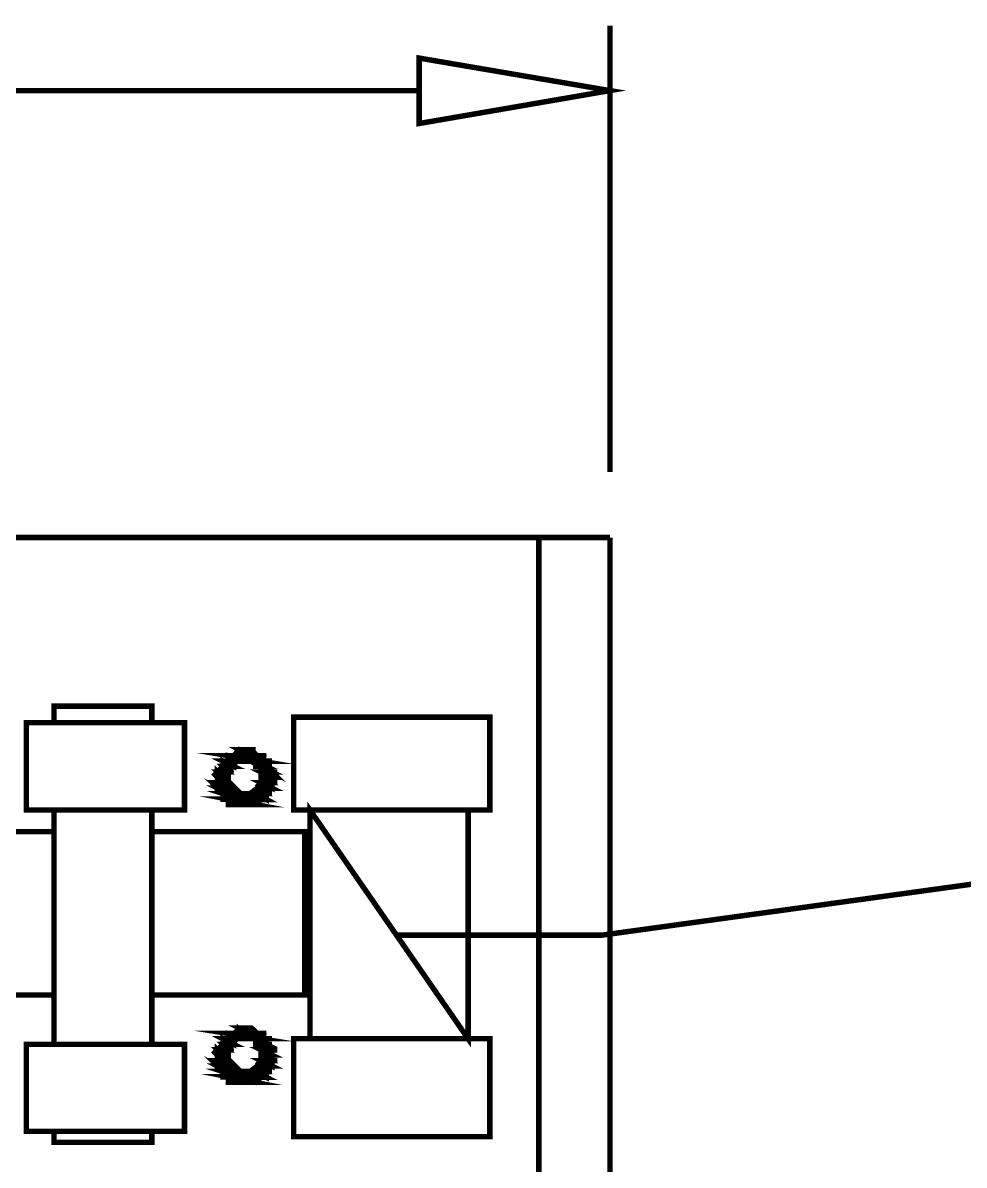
# Model space of a CAD drawing. Header units: metres. Extents: x -593 to 248, y 430 to 1024.
# Drawn here: x -447.35 to -440.03, y 817.38 to 826.27 of the extents above; entities that cross this region are included whole.
import ezdxf

# ---------------------------------------------------------------- set-up
doc = ezdxf.new("R2010")
doc.units = ezdxf.units.M
doc.header["$MEASUREMENT"] = 0
for name, color, linetype in [('C00-00-00-BLACK', 7, 'Continuous'), ('C00-7E-FF', 150, 'Continuous'), ('CFF-00-00', 1, 'Continuous')]:
    doc.layers.add(name, color=color, linetype=linetype)

msp = doc.modelspace()

# ---------------------------------------------------------------- linework, layer by layer
at = {"layer": 'C00-00-00-BLACK', "const_width": 0.0423}
for points in [[(-450.6326, 822.2611), (-442.7856, 822.2611)], [(-443.3386, 822.2611), (-443.3386, 813.6561)], [(-442.7856, 822.2611), (-442.7856, 803.2291)], [(-446.3496, 820.8211), (-446.3496, 820.9491), (-447.1116, 820.9491), (-447.1116, 820.8211)], [(-447.1116, 820.1411), (-447.1116, 818.3181)], [(-446.3496, 818.3181), (-446.3496, 820.1411)], [(-445.1196, 818.3611), (-445.1196, 820.1411)], [(-443.8886, 818.3611), (-443.8886, 820.1411)], [(-447.1116, 819.9721), (-448.3846, 819.9721), (-448.3846, 818.7011), (-447.1116, 818.7011)], [(-446.3496, 818.7011), (-445.1606, 818.7011), (-445.1606, 819.9721), (-446.3496, 819.9721)], [(-446.3496, 817.6411), (-446.3496, 817.5561), (-447.1116, 817.5561), (-447.1116, 817.6411)], [(-447.1116, 817.6411), (-446.3496, 817.6411)]]:
    msp.add_lwpolyline(points, dxfattribs=at)
for points in [[(-447.3256, 820.1411), (-446.0956, 820.1411), (-446.0956, 820.8211), (-447.3256, 820.8211), (-447.3256, 820.1411)], [(-445.2466, 820.1411), (-443.7196, 820.1411), (-443.7196, 820.8631), (-445.2466, 820.8631), (-445.2466, 820.1411)], [(-445.4996, 820.5641), (-445.7546, 820.5641), (-445.4996, 820.5211), (-445.4996, 820.5641)], [(-445.4156, 820.3951), (-445.4156, 820.4481), (-445.5746, 820.6071), (-445.6266, 820.6071), (-445.6696, 820.6071), (-445.7966, 820.4481), (-445.7966, 820.3951), (-445.7966, 820.3531), (-445.6696, 820.2251), (-445.6266, 820.2251), (-445.5746, 820.2251), (-445.4156, 820.3531), (-445.4156, 820.3951)], [(-445.7546, 820.5641), (-445.4996, 820.5211), (-445.7546, 820.5211), (-445.7546, 820.5641)], [(-445.4586, 820.3951), (-445.4586, 820.4371), (-445.5856, 820.5641), (-445.6266, 820.5641), (-445.6596, 820.5641), (-445.7546, 820.4371), (-445.7546, 820.3951), (-445.7546, 820.3631), (-445.6596, 820.2681), (-445.6266, 820.2681), (-445.5856, 820.2681), (-445.4586, 820.3631), (-445.4586, 820.3951)], [(-445.7126, 820.5641), (-445.5426, 820.5641), (-445.7546, 820.5641), (-445.7126, 820.5641)], [(-445.4996, 820.5641), (-445.4586, 820.5641), (-445.7546, 820.5641), (-445.4996, 820.5641)], [(-445.4996, 820.5641), (-445.7546, 820.5641), (-445.5426, 820.5641), (-445.4996, 820.5641)], [(-445.6696, 820.6101), (-445.5856, 820.5641), (-445.7126, 820.5641), (-445.6696, 820.6101)], [(-445.5856, 820.6101), (-445.6696, 820.6101), (-445.5856, 820.5641), (-445.5856, 820.6101)], [(-445.5426, 820.5641), (-445.4996, 820.5641), (-445.7126, 820.5641), (-445.5426, 820.5641)], [(-445.5426, 820.5641), (-445.7126, 820.5641), (-445.5856, 820.5641), (-445.5426, 820.5641)], [(-445.5426, 820.5641), (-445.7126, 820.5641), (-445.5426, 820.5641)], [(-445.6266, 820.6101), (-445.6696, 820.6101), (-445.6266, 820.6101), (-445.6266, 820.6101)], [(-445.5856, 820.6101), (-445.5426, 820.6101), (-445.6696, 820.6101), (-445.5856, 820.6101)], [(-445.5856, 820.6101), (-445.6696, 820.6101), (-445.6266, 820.6101), (-445.5856, 820.6101)], [(-445.7966, 820.4801), (-445.7546, 820.4371), (-445.8386, 820.4371), (-445.7966, 820.4801)], [(-445.7126, 820.5211), (-445.7966, 820.5211), (-445.7126, 820.4801), (-445.7126, 820.5211)], [(-445.8386, 820.4371), (-445.7966, 820.3951), (-445.8386, 820.3951), (-445.8386, 820.4371)], [(-445.7546, 820.4801), (-445.7966, 820.4801), (-445.7546, 820.4371), (-445.7546, 820.4801)], [(-445.7966, 820.5211), (-445.7126, 820.4801), (-445.7966, 820.4801), (-445.7966, 820.5211)], [(-445.7546, 820.5211), (-445.6696, 820.5211), (-445.7966, 820.5211), (-445.7546, 820.5211)], [(-445.7126, 820.5211), (-445.6696, 820.5211), (-445.7966, 820.5211), (-445.7126, 820.5211)], [(-445.7126, 820.5211), (-445.7966, 820.5211), (-445.6696, 820.5211), (-445.7126, 820.5211)], [(-445.7966, 820.5211), (-445.7126, 820.5211), (-445.6696, 820.5211), (-445.7966, 820.5211)], [(-445.7126, 820.5211), (-445.6696, 820.5211), (-445.7966, 820.5211), (-445.7126, 820.5211)], [(-445.7546, 820.4801), (-445.7126, 820.4801), (-445.7966, 820.4801), (-445.7546, 820.4801)], [(-445.7546, 820.4801), (-445.7966, 820.4801), (-445.7126, 820.4801), (-445.7546, 820.4801)], [(-445.7966, 820.4801), (-445.7546, 820.4801), (-445.7126, 820.4801), (-445.7966, 820.4801)], [(-445.7546, 820.4801), (-445.7126, 820.4801), (-445.7966, 820.4801), (-445.7546, 820.4801)], [(-445.7546, 820.5211), (-445.4996, 820.5211), (-445.4586, 820.5211), (-445.7546, 820.5211)], [(-445.4996, 820.5211), (-445.4586, 820.5211), (-445.7546, 820.5211), (-445.4996, 820.5211)], [(-445.6696, 820.5211), (-445.6266, 820.5211), (-445.7546, 820.5211), (-445.6696, 820.5211)], [(-445.6696, 820.5211), (-445.7546, 820.5211), (-445.6266, 820.5211), (-445.6696, 820.5211)], [(-445.6696, 820.5211), (-445.7546, 820.5211), (-445.6696, 820.5211)], [(-445.6266, 820.5211), (-445.4996, 820.5211), (-445.4586, 820.5211), (-445.6266, 820.5211)], [(-445.4996, 820.5211), (-445.4586, 820.5211), (-445.6266, 820.5211), (-445.4996, 820.5211)], [(-445.4996, 820.5211), (-445.6266, 820.5211), (-445.4996, 820.5211)], [(-445.6266, 820.5211), (-445.4996, 820.5211), (-445.5856, 820.5211), (-445.6266, 820.5211)], [(-445.4586, 820.5211), (-445.5426, 820.5211), (-445.4586, 820.4801), (-445.4586, 820.5211)], [(-445.5856, 820.5211), (-445.4996, 820.5211), (-445.4586, 820.5211), (-445.5856, 820.5211)], [(-445.4996, 820.5211), (-445.4586, 820.5211), (-445.5856, 820.5211), (-445.4996, 820.5211)], [(-445.4586, 820.5211), (-445.4156, 820.5211), (-445.5856, 820.5211), (-445.4586, 820.5211)], [(-445.4586, 820.5211), (-445.5856, 820.5211), (-445.4996, 820.5211), (-445.4586, 820.5211)], [(-445.4586, 820.5211), (-445.5856, 820.5211), (-445.4586, 820.5211)], [(-445.5856, 820.5211), (-445.4586, 820.5211), (-445.5426, 820.5211), (-445.5856, 820.5211)], [(-445.4586, 820.4801), (-445.4996, 820.4801), (-445.4156, 820.4371), (-445.4586, 820.4801)], [(-445.5426, 820.5211), (-445.4586, 820.4801), (-445.5426, 820.4801), (-445.5426, 820.5211)], [(-445.4586, 820.4801), (-445.5426, 820.4801), (-445.4586, 820.4801)], [(-445.5426, 820.4801), (-445.4586, 820.4801), (-445.4996, 820.4801), (-445.5426, 820.4801)], [(-445.4996, 820.4801), (-445.4156, 820.4371), (-445.4996, 820.4371), (-445.4996, 820.4801)], [(-445.4996, 820.4801), (-445.4586, 820.4801), (-445.4156, 820.4801), (-445.4996, 820.4801)], [(-445.4586, 820.4801), (-445.4156, 820.4801), (-445.4996, 820.4801), (-445.4586, 820.4801)], [(-445.4996, 820.4801), (-445.4586, 820.4801), (-445.4156, 820.4801), (-445.4996, 820.4801)], [(-445.4586, 820.4801), (-445.4156, 820.4801), (-445.4996, 820.4801), (-445.4586, 820.4801)], [(-445.7966, 820.4371), (-445.8386, 820.4371), (-445.7966, 820.3951), (-445.7966, 820.4371)], [(-445.7966, 820.3951), (-445.8386, 820.3951), (-445.7966, 820.3531), (-445.7966, 820.3951)], [(-445.8386, 820.4371), (-445.7546, 820.4371), (-445.7126, 820.4371), (-445.8386, 820.4371)], [(-445.7546, 820.4371), (-445.7126, 820.4371), (-445.8386, 820.4371), (-445.7546, 820.4371)], [(-445.7966, 820.4371), (-445.7546, 820.4371), (-445.8386, 820.4371), (-445.7966, 820.4371)], [(-445.7966, 820.4371), (-445.8386, 820.4371), (-445.7546, 820.4371), (-445.7966, 820.4371)], [(-445.8386, 820.3951), (-445.7966, 820.3531), (-445.8386, 820.3531), (-445.8386, 820.3951)], [(-445.8386, 820.3951), (-445.7966, 820.3951), (-445.7546, 820.3951), (-445.8386, 820.3951)], [(-445.7966, 820.3951), (-445.7546, 820.3951), (-445.8386, 820.3951), (-445.7966, 820.3951)], [(-445.4156, 820.4371), (-445.4996, 820.4371), (-445.4156, 820.3951), (-445.4156, 820.4371)], [(-445.4586, 820.3951), (-445.4156, 820.3531), (-445.4996, 820.3531), (-445.4586, 820.3951)], [(-445.4996, 820.4371), (-445.4156, 820.3951), (-445.4996, 820.3951), (-445.4996, 820.4371)], [(-445.4996, 820.4371), (-445.4156, 820.4371), (-445.3736, 820.4371), (-445.4996, 820.4371)], [(-445.4156, 820.4371), (-445.3736, 820.4371), (-445.4996, 820.4371), (-445.4156, 820.4371)], [(-445.4156, 820.3951), (-445.4996, 820.3951), (-445.4156, 820.3951)], [(-445.4996, 820.3951), (-445.4156, 820.3951), (-445.4586, 820.3951), (-445.4996, 820.3951)], [(-445.4156, 820.3951), (-445.4586, 820.3951), (-445.4156, 820.3531), (-445.4156, 820.3951)], [(-445.8386, 820.3111), (-445.7546, 820.2681), (-445.7966, 820.2681), (-445.8386, 820.3111)], [(-445.7966, 820.3531), (-445.8386, 820.3531), (-445.7546, 820.3111), (-445.7966, 820.3531)], [(-445.7546, 820.3111), (-445.8386, 820.3111), (-445.7546, 820.2681), (-445.7546, 820.3111)], [(-445.8386, 820.3531), (-445.7546, 820.3111), (-445.8386, 820.3111), (-445.8386, 820.3531)], [(-445.8386, 820.3531), (-445.7966, 820.3531), (-445.7546, 820.3531), (-445.8386, 820.3531)], [(-445.7966, 820.3531), (-445.7546, 820.3531), (-445.8386, 820.3531), (-445.7966, 820.3531)], [(-445.8386, 820.3531), (-445.7966, 820.3531), (-445.7546, 820.3531), (-445.8386, 820.3531)], [(-445.7966, 820.3531), (-445.7546, 820.3531), (-445.8386, 820.3531), (-445.7966, 820.3531)], [(-445.8386, 820.3111), (-445.7546, 820.3111), (-445.7126, 820.3111), (-445.8386, 820.3111)], [(-445.7546, 820.3111), (-445.7126, 820.3111), (-445.8386, 820.3111), (-445.7546, 820.3111)], [(-445.4156, 820.3531), (-445.4996, 820.3531), (-445.4156, 820.3111), (-445.4156, 820.3531)], [(-445.4586, 820.3111), (-445.4996, 820.3111), (-445.4586, 820.2681), (-445.4586, 820.3111)], [(-445.4996, 820.3531), (-445.4156, 820.3111), (-445.4996, 820.3111), (-445.4996, 820.3531)], [(-445.4996, 820.3531), (-445.4156, 820.3531), (-445.3736, 820.3531), (-445.4996, 820.3531)], [(-445.4156, 820.3531), (-445.3736, 820.3531), (-445.4996, 820.3531), (-445.4156, 820.3531)], [(-445.4996, 820.3111), (-445.4586, 820.2681), (-445.4996, 820.2681), (-445.4996, 820.3111)], [(-445.4586, 820.3111), (-445.4156, 820.3111), (-445.4996, 820.3111), (-445.4586, 820.3111)], [(-445.4586, 820.3111), (-445.4996, 820.3111), (-445.4156, 820.3111), (-445.4586, 820.3111)], [(-445.4996, 820.3111), (-445.4586, 820.3111), (-445.4156, 820.3111), (-445.4996, 820.3111)], [(-445.4586, 820.3111), (-445.4156, 820.3111), (-445.4996, 820.3111), (-445.4586, 820.3111)], [(-445.4996, 820.2251), (-445.7546, 820.2251), (-445.5426, 820.1841), (-445.4996, 820.2251)], [(-445.7126, 820.2681), (-445.7966, 820.2681), (-445.6696, 820.2251), (-445.7126, 820.2681)], [(-445.7966, 820.2681), (-445.6696, 820.2251), (-445.7966, 820.2251), (-445.7966, 820.2681)], [(-445.7966, 820.2681), (-445.7546, 820.2681), (-445.7126, 820.2681), (-445.7966, 820.2681)], [(-445.7546, 820.2681), (-445.7126, 820.2681), (-445.7966, 820.2681), (-445.7546, 820.2681)], [(-445.7126, 820.2681), (-445.6696, 820.2681), (-445.7966, 820.2681), (-445.7126, 820.2681)], [(-445.7126, 820.2681), (-445.7966, 820.2681), (-445.7546, 820.2681), (-445.7126, 820.2681)], [(-445.7966, 820.2681), (-445.7126, 820.2681), (-445.6696, 820.2681), (-445.7966, 820.2681)], [(-445.7126, 820.2681), (-445.6696, 820.2681), (-445.7966, 820.2681), (-445.7126, 820.2681)], [(-445.7966, 820.2681), (-445.7126, 820.2681), (-445.6696, 820.2681), (-445.7966, 820.2681)], [(-445.7126, 820.2681), (-445.6696, 820.2681), (-445.7966, 820.2681), (-445.7126, 820.2681)], [(-445.6696, 820.2251), (-445.7966, 820.2251), (-445.6696, 820.2251)], [(-445.7966, 820.2251), (-445.6696, 820.2251), (-445.7546, 820.2251), (-445.7966, 820.2251)], [(-445.7546, 820.2251), (-445.5426, 820.1841), (-445.7546, 820.1841), (-445.7546, 820.2251)], [(-445.6266, 820.2251), (-445.5856, 820.2251), (-445.7546, 820.2251), (-445.6266, 820.2251)], [(-445.6266, 820.2251), (-445.7546, 820.2251), (-445.6696, 820.2251), (-445.6266, 820.2251)], [(-445.7546, 820.2251), (-445.4996, 820.2251), (-445.4586, 820.2251), (-445.7546, 820.2251)], [(-445.4996, 820.2251), (-445.4586, 820.2251), (-445.7546, 820.2251), (-445.4996, 820.2251)], [(-445.7546, 820.2251), (-445.4996, 820.2251), (-445.4586, 820.2251), (-445.7546, 820.2251)], [(-445.4996, 820.2251), (-445.4586, 820.2251), (-445.7546, 820.2251), (-445.4996, 820.2251)], [(-445.5856, 820.2251), (-445.4996, 820.2251), (-445.6266, 820.2251), (-445.5856, 820.2251)], [(-445.5426, 820.2681), (-445.4586, 820.2231), (-445.5856, 820.2231), (-445.5426, 820.2681)], [(-445.4586, 820.2681), (-445.5426, 820.2681), (-445.4586, 820.2231), (-445.4586, 820.2681)], [(-445.4996, 820.2251), (-445.4586, 820.2251), (-445.5856, 820.2251), (-445.4996, 820.2251)], [(-445.4996, 820.2251), (-445.5856, 820.2251), (-445.4586, 820.2251), (-445.4996, 820.2251)], [(-445.5856, 820.2251), (-445.4996, 820.2251), (-445.4586, 820.2251), (-445.5856, 820.2251)], [(-445.4996, 820.2251), (-445.4586, 820.2251), (-445.5856, 820.2251), (-445.4996, 820.2251)], [(-445.4996, 820.2251), (-445.5856, 820.2251), (-445.4996, 820.2251)], [(-445.4996, 820.2681), (-445.4586, 820.2681), (-445.5426, 820.2681), (-445.4996, 820.2681)], [(-445.5426, 820.2681), (-445.4586, 820.2681), (-445.4156, 820.2681), (-445.5426, 820.2681)], [(-445.4586, 820.2681), (-445.4156, 820.2681), (-445.5426, 820.2681), (-445.4586, 820.2681)], [(-445.4586, 820.2681), (-445.4996, 820.2681), (-445.4586, 820.2681)], [(-445.5426, 820.1841), (-445.7546, 820.1841), (-445.5426, 820.1841)], [(-445.7546, 820.1841), (-445.5426, 820.1841), (-445.7126, 820.1841), (-445.7546, 820.1841)], [(-445.5856, 820.1841), (-445.5426, 820.1841), (-445.7126, 820.1841), (-445.5856, 820.1841)], [(-445.5856, 820.1841), (-445.7126, 820.1841), (-445.5426, 820.1841), (-445.5856, 820.1841)], [(-445.5856, 820.1841), (-445.7126, 820.1841), (-445.5856, 820.1841)], [(-445.7126, 820.1841), (-445.5856, 820.1841), (-445.6696, 820.1841), (-445.7126, 820.1841)], [(-445.6696, 820.1841), (-445.6266, 820.1841), (-445.5856, 820.1841), (-445.6696, 820.1841)], [(-445.6266, 820.1841), (-445.5856, 820.1841), (-445.6696, 820.1841), (-445.6266, 820.1841)], [(-445.6266, 820.1841), (-445.6696, 820.1841), (-445.5856, 820.1841), (-445.6266, 820.1841)], [(-443.8886, 820.1411), (-445.1196, 820.1411), (-443.8886, 818.3611), (-443.8886, 820.1411)], [(-445.1196, 820.1411), (-443.8886, 818.3611), (-445.1196, 818.3611), (-445.1196, 820.1411)], [(-445.4156, 818.2341), (-445.4156, 818.2881), (-445.5746, 818.4451), (-445.6266, 818.4451), (-445.6696, 818.4451), (-445.7966, 818.2881), (-445.7966, 818.2341), (-445.7966, 818.1931), (-445.6696, 818.0651), (-445.6266, 818.0651), (-445.5746, 818.0651), (-445.4156, 818.1931), (-445.4156, 818.2341)], [(-445.6266, 818.4451), (-445.6696, 818.4451), (-445.5856, 818.4021), (-445.6266, 818.4451)], [(-445.6696, 818.4451), (-445.5856, 818.4021), (-445.6696, 818.4021), (-445.6696, 818.4451)], [(-445.6266, 818.4451), (-445.6696, 818.4451), (-445.6266, 818.4451), (-445.6266, 818.4451)], [(-445.4996, 818.4021), (-445.7546, 818.4021), (-445.4996, 818.3611), (-445.4996, 818.4021)], [(-445.7126, 818.3611), (-445.7966, 818.3611), (-445.7126, 818.3181), (-445.7126, 818.3611)], [(-445.7966, 818.3611), (-445.7126, 818.3181), (-445.7966, 818.3181), (-445.7966, 818.3611)], [(-445.7546, 818.3611), (-445.6696, 818.3611), (-445.7966, 818.3611), (-445.7546, 818.3611)], [(-445.7126, 818.3611), (-445.6696, 818.3611), (-445.7966, 818.3611), (-445.7126, 818.3611)], [(-445.7126, 818.3611), (-445.7966, 818.3611), (-445.6696, 818.3611), (-445.7126, 818.3611)], [(-445.7966, 818.3611), (-445.7126, 818.3611), (-445.6696, 818.3611), (-445.7966, 818.3611)], [(-445.7126, 818.3611), (-445.6696, 818.3611), (-445.7966, 818.3611), (-445.7126, 818.3611)], [(-445.7546, 818.4021), (-445.4996, 818.3611), (-445.7546, 818.3611), (-445.7546, 818.4021)], [(-445.4586, 818.2341), (-445.4586, 818.2771), (-445.5856, 818.4021), (-445.6266, 818.4021), (-445.6596, 818.4021), (-445.7546, 818.2771), (-445.7546, 818.2341), (-445.7546, 818.2021), (-445.6596, 818.1061), (-445.6266, 818.1061), (-445.5856, 818.1061), (-445.4586, 818.2021), (-445.4586, 818.2341)], [(-445.7126, 818.4021), (-445.5426, 818.4021), (-445.7546, 818.4021), (-445.7126, 818.4021)], [(-445.4996, 818.4021), (-445.4586, 818.4021), (-445.7546, 818.4021), (-445.4996, 818.4021)], [(-445.4996, 818.4021), (-445.7546, 818.4021), (-445.5426, 818.4021), (-445.4996, 818.4021)], [(-445.7546, 818.3611), (-445.4996, 818.3611), (-445.4586, 818.3611), (-445.7546, 818.3611)], [(-445.4996, 818.3611), (-445.4586, 818.3611), (-445.7546, 818.3611), (-445.4996, 818.3611)], [(-445.6696, 818.3611), (-445.6266, 818.3611), (-445.7546, 818.3611), (-445.6696, 818.3611)], [(-445.6696, 818.3611), (-445.7546, 818.3611), (-445.6266, 818.3611), (-445.6696, 818.3611)], [(-445.6696, 818.3611), (-445.7546, 818.3611), (-445.6696, 818.3611)], [(-445.6696, 818.4021), (-445.5856, 818.4021), (-445.7126, 818.4021), (-445.6696, 818.4021)], [(-445.5426, 818.4021), (-445.4996, 818.4021), (-445.7126, 818.4021), (-445.5426, 818.4021)], [(-445.5426, 818.4021), (-445.7126, 818.4021), (-445.5856, 818.4021), (-445.5426, 818.4021)], [(-445.5426, 818.4021), (-445.7126, 818.4021), (-445.5426, 818.4021)], [(-445.5856, 818.4021), (-445.6696, 818.4021), (-445.5856, 818.4021)], [(-445.4996, 818.3611), (-445.6266, 818.3611), (-445.4996, 818.3611)], [(-445.6266, 818.3611), (-445.4996, 818.3611), (-445.5856, 818.3611), (-445.6266, 818.3611)], [(-445.4586, 818.3611), (-445.5426, 818.3611), (-445.4586, 818.3181), (-445.4586, 818.3611)], [(-445.5856, 818.3611), (-445.4996, 818.3611), (-445.4586, 818.3611), (-445.5856, 818.3611)], [(-445.4996, 818.3611), (-445.4586, 818.3611), (-445.5856, 818.3611), (-445.4996, 818.3611)], [(-445.4586, 818.3611), (-445.4156, 818.3611), (-445.5856, 818.3611), (-445.4586, 818.3611)], [(-445.4586, 818.3611), (-445.5856, 818.3611), (-445.4996, 818.3611), (-445.4586, 818.3611)], [(-445.4586, 818.3611), (-445.5856, 818.3611), (-445.4586, 818.3611)], [(-445.5856, 818.3611), (-445.4586, 818.3611), (-445.5426, 818.3611), (-445.5856, 818.3611)], [(-445.5426, 818.3611), (-445.4586, 818.3181), (-445.5426, 818.3181), (-445.5426, 818.3611)], [(-445.4996, 818.3181), (-445.4586, 818.2751), (-445.4996, 818.2751), (-445.4996, 818.3181)], [(-445.2466, 817.5991), (-443.7196, 817.5991), (-443.7196, 818.3611), (-445.2466, 818.3611), (-445.2466, 817.5991)], [(-447.3256, 817.6411), (-446.0956, 817.6411), (-446.0956, 818.3181), (-447.3256, 818.3181), (-447.3256, 817.6411)], [(-445.7966, 818.2751), (-445.8386, 818.2751), (-445.7966, 818.2341), (-445.7966, 818.2751)], [(-445.7966, 818.3181), (-445.7546, 818.2751), (-445.8386, 818.2751), (-445.7966, 818.3181)], [(-445.8386, 818.2751), (-445.7966, 818.2341), (-445.8386, 818.2341), (-445.8386, 818.2751)], [(-445.8386, 818.2751), (-445.7546, 818.2751), (-445.7126, 818.2751), (-445.8386, 818.2751)], [(-445.7546, 818.2751), (-445.7126, 818.2751), (-445.8386, 818.2751), (-445.7546, 818.2751)], [(-445.7966, 818.2751), (-445.7546, 818.2751), (-445.8386, 818.2751), (-445.7966, 818.2751)], [(-445.7966, 818.2751), (-445.8386, 818.2751), (-445.7546, 818.2751), (-445.7966, 818.2751)], [(-445.8386, 818.2341), (-445.7966, 818.1911), (-445.8386, 818.1911), (-445.8386, 818.2341)], [(-445.7546, 818.3181), (-445.7966, 818.3181), (-445.7546, 818.2751), (-445.7546, 818.3181)], [(-445.7546, 818.3181), (-445.7126, 818.3181), (-445.7966, 818.3181), (-445.7546, 818.3181)], [(-445.7546, 818.3181), (-445.7966, 818.3181), (-445.7126, 818.3181), (-445.7546, 818.3181)], [(-445.7966, 818.3181), (-445.7546, 818.3181), (-445.7126, 818.3181), (-445.7966, 818.3181)], [(-445.7546, 818.3181), (-445.7126, 818.3181), (-445.7966, 818.3181), (-445.7546, 818.3181)], [(-445.4156, 818.2751), (-445.4996, 818.2751), (-445.4156, 818.2341), (-445.4156, 818.2751)], [(-445.4586, 818.3181), (-445.5426, 818.3181), (-445.4586, 818.3181)], [(-445.5426, 818.3181), (-445.4586, 818.3181), (-445.4996, 818.3181), (-445.5426, 818.3181)], [(-445.4586, 818.3181), (-445.4996, 818.3181), (-445.4586, 818.2751), (-445.4586, 818.3181)], [(-445.4586, 818.2341), (-445.4156, 818.1911), (-445.4996, 818.1911), (-445.4586, 818.2341)], [(-445.4996, 818.3181), (-445.4586, 818.3181), (-445.4156, 818.3181), (-445.4996, 818.3181)], [(-445.4586, 818.3181), (-445.4156, 818.3181), (-445.4996, 818.3181), (-445.4586, 818.3181)], [(-445.4996, 818.2751), (-445.4156, 818.2341), (-445.4996, 818.2341), (-445.4996, 818.2751)], [(-445.4156, 818.2751), (-445.3736, 818.2751), (-445.4996, 818.2751), (-445.4156, 818.2751)], [(-445.4156, 818.2751), (-445.4996, 818.2751), (-445.4586, 818.2751), (-445.4156, 818.2751)], [(-445.4996, 818.2751), (-445.4156, 818.2751), (-445.3736, 818.2751), (-445.4996, 818.2751)], [(-445.4156, 818.2751), (-445.3736, 818.2751), (-445.4996, 818.2751), (-445.4156, 818.2751)], [(-445.8386, 818.1491), (-445.7546, 818.1061), (-445.7966, 818.1061), (-445.8386, 818.1491)], [(-445.7966, 818.1911), (-445.8386, 818.1911), (-445.7546, 818.1491), (-445.7966, 818.1911)], [(-445.7966, 818.2341), (-445.8386, 818.2341), (-445.7966, 818.1911), (-445.7966, 818.2341)], [(-445.8386, 818.2341), (-445.7966, 818.2341), (-445.7546, 818.2341), (-445.8386, 818.2341)], [(-445.7966, 818.2341), (-445.7546, 818.2341), (-445.8386, 818.2341), (-445.7966, 818.2341)], [(-445.8386, 818.1911), (-445.7546, 818.1491), (-445.8386, 818.1491), (-445.8386, 818.1911)], [(-445.8386, 818.1911), (-445.7966, 818.1911), (-445.7546, 818.1911), (-445.8386, 818.1911)], [(-445.7966, 818.1911), (-445.7546, 818.1911), (-445.8386, 818.1911), (-445.7966, 818.1911)], [(-445.8386, 818.1911), (-445.7966, 818.1911), (-445.7546, 818.1911), (-445.8386, 818.1911)], [(-445.7966, 818.1911), (-445.7546, 818.1911), (-445.8386, 818.1911), (-445.7966, 818.1911)], [(-445.4156, 818.1911), (-445.4996, 818.1911), (-445.4156, 818.1491), (-445.4156, 818.1911)], [(-445.4156, 818.2341), (-445.4996, 818.2341), (-445.4156, 818.2341)], [(-445.4996, 818.2341), (-445.4156, 818.2341), (-445.4586, 818.2341), (-445.4996, 818.2341)], [(-445.4996, 818.1911), (-445.4156, 818.1491), (-445.4996, 818.1491), (-445.4996, 818.1911)], [(-445.4996, 818.1911), (-445.4156, 818.1911), (-445.3736, 818.1911), (-445.4996, 818.1911)], [(-445.4156, 818.1911), (-445.3736, 818.1911), (-445.4996, 818.1911), (-445.4156, 818.1911)], [(-445.4996, 818.1491), (-445.4586, 818.1061), (-445.4996, 818.1061), (-445.4996, 818.1491)], [(-445.4156, 818.2341), (-445.4586, 818.2341), (-445.4156, 818.1911), (-445.4156, 818.2341)], [(-445.4996, 818.0651), (-445.7546, 818.0651), (-445.5426, 818.0221), (-445.4996, 818.0651)], [(-445.7126, 818.1061), (-445.7966, 818.1061), (-445.6696, 818.0651), (-445.7126, 818.1061)], [(-445.7546, 818.1491), (-445.8386, 818.1491), (-445.7546, 818.1061), (-445.7546, 818.1491)], [(-445.8386, 818.1491), (-445.7546, 818.1491), (-445.7126, 818.1491), (-445.8386, 818.1491)], [(-445.7546, 818.1491), (-445.7126, 818.1491), (-445.8386, 818.1491), (-445.7546, 818.1491)], [(-445.7966, 818.1061), (-445.6696, 818.0651), (-445.7966, 818.0651), (-445.7966, 818.1061)], [(-445.7966, 818.1061), (-445.7546, 818.1061), (-445.7126, 818.1061), (-445.7966, 818.1061)], [(-445.7546, 818.1061), (-445.7126, 818.1061), (-445.7966, 818.1061), (-445.7546, 818.1061)], [(-445.7126, 818.1061), (-445.6696, 818.1061), (-445.7966, 818.1061), (-445.7126, 818.1061)], [(-445.7126, 818.1061), (-445.7966, 818.1061), (-445.7546, 818.1061), (-445.7126, 818.1061)], [(-445.7966, 818.1061), (-445.7126, 818.1061), (-445.6696, 818.1061), (-445.7966, 818.1061)], [(-445.7126, 818.1061), (-445.6696, 818.1061), (-445.7966, 818.1061), (-445.7126, 818.1061)], [(-445.7966, 818.1061), (-445.7126, 818.1061), (-445.6696, 818.1061), (-445.7966, 818.1061)], [(-445.7126, 818.1061), (-445.6696, 818.1061), (-445.7966, 818.1061), (-445.7126, 818.1061)], [(-445.6696, 818.0651), (-445.7966, 818.0651), (-445.6696, 818.0651)], [(-445.7966, 818.0651), (-445.6696, 818.0651), (-445.7546, 818.0651), (-445.7966, 818.0651)], [(-445.7546, 818.0651), (-445.5426, 818.0221), (-445.7546, 818.0221), (-445.7546, 818.0651)], [(-445.6266, 818.0651), (-445.5856, 818.0651), (-445.7546, 818.0651), (-445.6266, 818.0651)], [(-445.6266, 818.0651), (-445.7546, 818.0651), (-445.6696, 818.0651), (-445.6266, 818.0651)], [(-445.7546, 818.0651), (-445.4996, 818.0651), (-445.4586, 818.0651), (-445.7546, 818.0651)], [(-445.4996, 818.0651), (-445.4586, 818.0651), (-445.7546, 818.0651), (-445.4996, 818.0651)], [(-445.7546, 818.0651), (-445.4996, 818.0651), (-445.4586, 818.0651), (-445.7546, 818.0651)], [(-445.4996, 818.0651), (-445.4586, 818.0651), (-445.7546, 818.0651), (-445.4996, 818.0651)], [(-445.5856, 818.0651), (-445.4996, 818.0651), (-445.6266, 818.0651), (-445.5856, 818.0651)], [(-445.6266, 818.0651), (-445.4996, 818.0651), (-445.4586, 818.0651), (-445.6266, 818.0651)], [(-445.4996, 818.0651), (-445.4586, 818.0651), (-445.6266, 818.0651), (-445.4996, 818.0651)], [(-445.5426, 818.1061), (-445.4586, 818.0621), (-445.5856, 818.0621), (-445.5426, 818.1061)], [(-445.4586, 818.1061), (-445.5426, 818.1061), (-445.4586, 818.0621), (-445.4586, 818.1061)], [(-445.4996, 818.0651), (-445.4586, 818.0651), (-445.5856, 818.0651), (-445.4996, 818.0651)], [(-445.4996, 818.0651), (-445.5856, 818.0651), (-445.4586, 818.0651), (-445.4996, 818.0651)], [(-445.5856, 818.0651), (-445.4996, 818.0651), (-445.4586, 818.0651), (-445.5856, 818.0651)], [(-445.4996, 818.0651), (-445.4586, 818.0651), (-445.5856, 818.0651), (-445.4996, 818.0651)], [(-445.4996, 818.0651), (-445.5856, 818.0651), (-445.4996, 818.0651)], [(-445.4996, 818.1061), (-445.4586, 818.1061), (-445.5426, 818.1061), (-445.4996, 818.1061)], [(-445.5426, 818.1061), (-445.4586, 818.1061), (-445.4156, 818.1061), (-445.5426, 818.1061)], [(-445.4586, 818.1061), (-445.4156, 818.1061), (-445.5426, 818.1061), (-445.4586, 818.1061)], [(-445.4586, 818.1491), (-445.4996, 818.1491), (-445.4586, 818.1061), (-445.4586, 818.1491)], [(-445.4586, 818.1491), (-445.4156, 818.1491), (-445.4996, 818.1491), (-445.4586, 818.1491)], [(-445.4586, 818.1491), (-445.4996, 818.1491), (-445.4156, 818.1491), (-445.4586, 818.1491)], [(-445.4996, 818.1491), (-445.4586, 818.1491), (-445.4156, 818.1491), (-445.4996, 818.1491)], [(-445.4586, 818.1491), (-445.4156, 818.1491), (-445.4996, 818.1491), (-445.4586, 818.1491)], [(-445.4586, 818.1061), (-445.4996, 818.1061), (-445.4586, 818.1061)], [(-445.5426, 818.0221), (-445.7546, 818.0221), (-445.5426, 818.0221)], [(-445.7546, 818.0221), (-445.5426, 818.0221), (-445.7126, 818.0221), (-445.7546, 818.0221)], [(-445.5856, 818.0221), (-445.5426, 818.0221), (-445.7126, 818.0221), (-445.5856, 818.0221)], [(-445.5856, 818.0221), (-445.7126, 818.0221), (-445.5426, 818.0221), (-445.5856, 818.0221)], [(-445.5856, 818.0221), (-445.7126, 818.0221), (-445.5856, 818.0221)], [(-445.7126, 818.0221), (-445.5856, 818.0221), (-445.6696, 818.0221), (-445.7126, 818.0221)], [(-445.6696, 818.0221), (-445.6266, 818.0221), (-445.5856, 818.0221), (-445.6696, 818.0221)], [(-445.6266, 818.0221), (-445.5856, 818.0221), (-445.6696, 818.0221), (-445.6266, 818.0221)], [(-445.6266, 818.0221), (-445.6696, 818.0221), (-445.5856, 818.0221), (-445.6266, 818.0221)]]:
    msp.add_lwpolyline(points, close=True, dxfattribs=at)
at = {"layer": 'C00-00-00-BLACK'}
for points in [[(-445.6696, 820.6101), (-445.5856, 820.5641), (-445.7126, 820.5641), (-445.6696, 820.6101)], [(-445.6266, 820.6101), (-445.6696, 820.6101), (-445.6266, 820.6101), (-445.6266, 820.6101)], [(-445.5856, 820.6101), (-445.5426, 820.6101), (-445.6696, 820.6101), (-445.5856, 820.6101)], [(-445.5856, 820.6101), (-445.6696, 820.6101), (-445.6266, 820.6101), (-445.5856, 820.6101)], [(-445.5856, 820.6101), (-445.6696, 820.6101), (-445.5856, 820.5641), (-445.5856, 820.6101)], [(-445.7546, 820.5211), (-445.6696, 820.5211), (-445.7966, 820.5211), (-445.7546, 820.5211)], [(-445.7126, 820.5211), (-445.6696, 820.5211), (-445.7966, 820.5211), (-445.7126, 820.5211)], [(-445.7126, 820.5211), (-445.7966, 820.5211), (-445.6696, 820.5211), (-445.7126, 820.5211)], [(-445.7966, 820.5211), (-445.7126, 820.5211), (-445.6696, 820.5211), (-445.7966, 820.5211)], [(-445.7126, 820.5211), (-445.6696, 820.5211), (-445.7966, 820.5211), (-445.7126, 820.5211)], [(-445.7126, 820.5211), (-445.7966, 820.5211), (-445.7126, 820.4801), (-445.7126, 820.5211)], [(-445.7966, 820.5211), (-445.7126, 820.4801), (-445.7966, 820.4801), (-445.7966, 820.5211)], [(-445.7126, 820.5641), (-445.5426, 820.5641), (-445.7546, 820.5641), (-445.7126, 820.5641)], [(-445.4996, 820.5641), (-445.4586, 820.5641), (-445.7546, 820.5641), (-445.4996, 820.5641)], [(-445.4996, 820.5641), (-445.7546, 820.5641), (-445.5426, 820.5641), (-445.4996, 820.5641)], [(-445.4996, 820.5641), (-445.7546, 820.5641), (-445.4996, 820.5211), (-445.4996, 820.5641)], [(-445.7546, 820.5641), (-445.4996, 820.5211), (-445.7546, 820.5211), (-445.7546, 820.5641)], [(-445.7546, 820.5211), (-445.4996, 820.5211), (-445.4586, 820.5211), (-445.7546, 820.5211)], [(-445.4996, 820.5211), (-445.4586, 820.5211), (-445.7546, 820.5211), (-445.4996, 820.5211)], [(-445.6696, 820.5211), (-445.6266, 820.5211), (-445.7546, 820.5211), (-445.6696, 820.5211)], [(-445.6696, 820.5211), (-445.7546, 820.5211), (-445.6266, 820.5211), (-445.6696, 820.5211)], [(-445.6696, 820.5211), (-445.7546, 820.5211), (-445.6696, 820.5211)], [(-445.5426, 820.5641), (-445.4996, 820.5641), (-445.7126, 820.5641), (-445.5426, 820.5641)], [(-445.5426, 820.5641), (-445.7126, 820.5641), (-445.5856, 820.5641), (-445.5426, 820.5641)], [(-445.5426, 820.5641), (-445.7126, 820.5641), (-445.5426, 820.5641)], [(-445.6266, 820.5211), (-445.4996, 820.5211), (-445.4586, 820.5211), (-445.6266, 820.5211)], [(-445.4996, 820.5211), (-445.4586, 820.5211), (-445.6266, 820.5211), (-445.4996, 820.5211)], [(-445.4996, 820.5211), (-445.6266, 820.5211), (-445.4996, 820.5211)], [(-445.6266, 820.5211), (-445.4996, 820.5211), (-445.5856, 820.5211), (-445.6266, 820.5211)], [(-445.5856, 820.5211), (-445.4996, 820.5211), (-445.4586, 820.5211), (-445.5856, 820.5211)], [(-445.4996, 820.5211), (-445.4586, 820.5211), (-445.5856, 820.5211), (-445.4996, 820.5211)], [(-445.4586, 820.5211), (-445.4156, 820.5211), (-445.5856, 820.5211), (-445.4586, 820.5211)], [(-445.4586, 820.5211), (-445.5856, 820.5211), (-445.4996, 820.5211), (-445.4586, 820.5211)], [(-445.4586, 820.5211), (-445.5856, 820.5211), (-445.4586, 820.5211)], [(-445.5856, 820.5211), (-445.4586, 820.5211), (-445.5426, 820.5211), (-445.5856, 820.5211)], [(-445.4586, 820.5211), (-445.5426, 820.5211), (-445.4586, 820.4801), (-445.4586, 820.5211)], [(-445.5426, 820.5211), (-445.4586, 820.4801), (-445.5426, 820.4801), (-445.5426, 820.5211)], [(-445.7966, 820.4801), (-445.7546, 820.4371), (-445.8386, 820.4371), (-445.7966, 820.4801)], [(-445.8386, 820.4371), (-445.7546, 820.4371), (-445.7126, 820.4371), (-445.8386, 820.4371)], [(-445.7546, 820.4371), (-445.7126, 820.4371), (-445.8386, 820.4371), (-445.7546, 820.4371)], [(-445.7966, 820.4371), (-445.7546, 820.4371), (-445.8386, 820.4371), (-445.7966, 820.4371)], [(-445.7966, 820.4371), (-445.8386, 820.4371), (-445.7546, 820.4371), (-445.7966, 820.4371)], [(-445.7966, 820.4371), (-445.8386, 820.4371), (-445.7966, 820.3951), (-445.7966, 820.4371)], [(-445.8386, 820.4371), (-445.7966, 820.3951), (-445.8386, 820.3951), (-445.8386, 820.4371)], [(-445.8386, 820.3951), (-445.7966, 820.3951), (-445.7546, 820.3951), (-445.8386, 820.3951)], [(-445.7966, 820.3951), (-445.7546, 820.3951), (-445.8386, 820.3951), (-445.7966, 820.3951)], [(-445.7966, 820.3951), (-445.8386, 820.3951), (-445.7966, 820.3531), (-445.7966, 820.3951)], [(-445.8386, 820.3951), (-445.7966, 820.3531), (-445.8386, 820.3531), (-445.8386, 820.3951)], [(-445.7546, 820.4801), (-445.7126, 820.4801), (-445.7966, 820.4801), (-445.7546, 820.4801)], [(-445.7546, 820.4801), (-445.7966, 820.4801), (-445.7126, 820.4801), (-445.7546, 820.4801)], [(-445.7966, 820.4801), (-445.7546, 820.4801), (-445.7126, 820.4801), (-445.7966, 820.4801)], [(-445.7546, 820.4801), (-445.7126, 820.4801), (-445.7966, 820.4801), (-445.7546, 820.4801)], [(-445.7546, 820.4801), (-445.7966, 820.4801), (-445.7546, 820.4371), (-445.7546, 820.4801)], [(-445.4586, 820.4801), (-445.5426, 820.4801), (-445.4586, 820.4801)], [(-445.5426, 820.4801), (-445.4586, 820.4801), (-445.4996, 820.4801), (-445.5426, 820.4801)], [(-445.4996, 820.4801), (-445.4586, 820.4801), (-445.4156, 820.4801), (-445.4996, 820.4801)], [(-445.4586, 820.4801), (-445.4156, 820.4801), (-445.4996, 820.4801), (-445.4586, 820.4801)], [(-445.4996, 820.4801), (-445.4586, 820.4801), (-445.4156, 820.4801), (-445.4996, 820.4801)], [(-445.4586, 820.4801), (-445.4156, 820.4801), (-445.4996, 820.4801), (-445.4586, 820.4801)], [(-445.4586, 820.4801), (-445.4996, 820.4801), (-445.4156, 820.4371), (-445.4586, 820.4801)], [(-445.4996, 820.4801), (-445.4156, 820.4371), (-445.4996, 820.4371), (-445.4996, 820.4801)], [(-445.4996, 820.4371), (-445.4156, 820.4371), (-445.3736, 820.4371), (-445.4996, 820.4371)], [(-445.4156, 820.4371), (-445.3736, 820.4371), (-445.4996, 820.4371), (-445.4156, 820.4371)], [(-445.4156, 820.4371), (-445.4996, 820.4371), (-445.4156, 820.3951), (-445.4156, 820.4371)], [(-445.4996, 820.4371), (-445.4156, 820.3951), (-445.4996, 820.3951), (-445.4996, 820.4371)], [(-445.4156, 820.3951), (-445.4996, 820.3951), (-445.4156, 820.3951)], [(-445.4996, 820.3951), (-445.4156, 820.3951), (-445.4586, 820.3951), (-445.4996, 820.3951)], [(-445.4586, 820.3951), (-445.4156, 820.3531), (-445.4996, 820.3531), (-445.4586, 820.3951)], [(-445.4156, 820.3951), (-445.4586, 820.3951), (-445.4156, 820.3531), (-445.4156, 820.3951)], [(-445.8386, 820.3531), (-445.7966, 820.3531), (-445.7546, 820.3531), (-445.8386, 820.3531)], [(-445.7966, 820.3531), (-445.7546, 820.3531), (-445.8386, 820.3531), (-445.7966, 820.3531)], [(-445.8386, 820.3531), (-445.7966, 820.3531), (-445.7546, 820.3531), (-445.8386, 820.3531)], [(-445.7966, 820.3531), (-445.7546, 820.3531), (-445.8386, 820.3531), (-445.7966, 820.3531)], [(-445.7966, 820.3531), (-445.8386, 820.3531), (-445.7546, 820.3111), (-445.7966, 820.3531)], [(-445.8386, 820.3531), (-445.7546, 820.3111), (-445.8386, 820.3111), (-445.8386, 820.3531)], [(-445.8386, 820.3111), (-445.7546, 820.3111), (-445.7126, 820.3111), (-445.8386, 820.3111)], [(-445.7546, 820.3111), (-445.7126, 820.3111), (-445.8386, 820.3111), (-445.7546, 820.3111)], [(-445.7546, 820.3111), (-445.8386, 820.3111), (-445.7546, 820.2681), (-445.7546, 820.3111)], [(-445.8386, 820.3111), (-445.7546, 820.2681), (-445.7966, 820.2681), (-445.8386, 820.3111)], [(-445.4996, 820.3531), (-445.4156, 820.3531), (-445.3736, 820.3531), (-445.4996, 820.3531)], [(-445.4156, 820.3531), (-445.3736, 820.3531), (-445.4996, 820.3531), (-445.4156, 820.3531)], [(-445.4156, 820.3531), (-445.4996, 820.3531), (-445.4156, 820.3111), (-445.4156, 820.3531)], [(-445.4996, 820.3531), (-445.4156, 820.3111), (-445.4996, 820.3111), (-445.4996, 820.3531)], [(-445.4586, 820.3111), (-445.4156, 820.3111), (-445.4996, 820.3111), (-445.4586, 820.3111)], [(-445.4586, 820.3111), (-445.4996, 820.3111), (-445.4156, 820.3111), (-445.4586, 820.3111)], [(-445.4996, 820.3111), (-445.4586, 820.3111), (-445.4156, 820.3111), (-445.4996, 820.3111)], [(-445.4586, 820.3111), (-445.4156, 820.3111), (-445.4996, 820.3111), (-445.4586, 820.3111)], [(-445.4586, 820.3111), (-445.4996, 820.3111), (-445.4586, 820.2681), (-445.4586, 820.3111)], [(-445.4996, 820.3111), (-445.4586, 820.2681), (-445.4996, 820.2681), (-445.4996, 820.3111)], [(-445.7966, 820.2681), (-445.7546, 820.2681), (-445.7126, 820.2681), (-445.7966, 820.2681)], [(-445.7546, 820.2681), (-445.7126, 820.2681), (-445.7966, 820.2681), (-445.7546, 820.2681)], [(-445.7126, 820.2681), (-445.6696, 820.2681), (-445.7966, 820.2681), (-445.7126, 820.2681)], [(-445.7126, 820.2681), (-445.7966, 820.2681), (-445.7546, 820.2681), (-445.7126, 820.2681)], [(-445.7966, 820.2681), (-445.7126, 820.2681), (-445.6696, 820.2681), (-445.7966, 820.2681)], [(-445.7126, 820.2681), (-445.6696, 820.2681), (-445.7966, 820.2681), (-445.7126, 820.2681)], [(-445.7966, 820.2681), (-445.7126, 820.2681), (-445.6696, 820.2681), (-445.7966, 820.2681)], [(-445.7126, 820.2681), (-445.6696, 820.2681), (-445.7966, 820.2681), (-445.7126, 820.2681)], [(-445.7126, 820.2681), (-445.7966, 820.2681), (-445.6696, 820.2251), (-445.7126, 820.2681)], [(-445.7966, 820.2681), (-445.6696, 820.2251), (-445.7966, 820.2251), (-445.7966, 820.2681)], [(-445.6696, 820.2251), (-445.7966, 820.2251), (-445.6696, 820.2251)], [(-445.7966, 820.2251), (-445.6696, 820.2251), (-445.7546, 820.2251), (-445.7966, 820.2251)], [(-445.6266, 820.2251), (-445.5856, 820.2251), (-445.7546, 820.2251), (-445.6266, 820.2251)], [(-445.6266, 820.2251), (-445.7546, 820.2251), (-445.6696, 820.2251), (-445.6266, 820.2251)], [(-445.7546, 820.2251), (-445.4996, 820.2251), (-445.4586, 820.2251), (-445.7546, 820.2251)], [(-445.4996, 820.2251), (-445.4586, 820.2251), (-445.7546, 820.2251), (-445.4996, 820.2251)], [(-445.7546, 820.2251), (-445.4996, 820.2251), (-445.4586, 820.2251), (-445.7546, 820.2251)], [(-445.4996, 820.2251), (-445.4586, 820.2251), (-445.7546, 820.2251), (-445.4996, 820.2251)], [(-445.4996, 820.2251), (-445.7546, 820.2251), (-445.5426, 820.1841), (-445.4996, 820.2251)], [(-445.7546, 820.2251), (-445.5426, 820.1841), (-445.7546, 820.1841), (-445.7546, 820.2251)], [(-445.5856, 820.2251), (-445.4996, 820.2251), (-445.6266, 820.2251), (-445.5856, 820.2251)], [(-445.5426, 820.2681), (-445.4586, 820.2231), (-445.5856, 820.2231), (-445.5426, 820.2681)], [(-445.4996, 820.2251), (-445.4586, 820.2251), (-445.5856, 820.2251), (-445.4996, 820.2251)], [(-445.4996, 820.2251), (-445.5856, 820.2251), (-445.4586, 820.2251), (-445.4996, 820.2251)], [(-445.5856, 820.2251), (-445.4996, 820.2251), (-445.4586, 820.2251), (-445.5856, 820.2251)], [(-445.4996, 820.2251), (-445.4586, 820.2251), (-445.5856, 820.2251), (-445.4996, 820.2251)], [(-445.4996, 820.2251), (-445.5856, 820.2251), (-445.4996, 820.2251)], [(-445.4996, 820.2681), (-445.4586, 820.2681), (-445.5426, 820.2681), (-445.4996, 820.2681)], [(-445.5426, 820.2681), (-445.4586, 820.2681), (-445.4156, 820.2681), (-445.5426, 820.2681)], [(-445.4586, 820.2681), (-445.4156, 820.2681), (-445.5426, 820.2681), (-445.4586, 820.2681)], [(-445.4586, 820.2681), (-445.5426, 820.2681), (-445.4586, 820.2231), (-445.4586, 820.2681)], [(-445.4586, 820.2681), (-445.4996, 820.2681), (-445.4586, 820.2681)], [(-445.5426, 820.1841), (-445.7546, 820.1841), (-445.5426, 820.1841)], [(-445.7546, 820.1841), (-445.5426, 820.1841), (-445.7126, 820.1841), (-445.7546, 820.1841)], [(-445.5856, 820.1841), (-445.5426, 820.1841), (-445.7126, 820.1841), (-445.5856, 820.1841)], [(-445.5856, 820.1841), (-445.7126, 820.1841), (-445.5426, 820.1841), (-445.5856, 820.1841)], [(-445.5856, 820.1841), (-445.7126, 820.1841), (-445.5856, 820.1841)], [(-445.7126, 820.1841), (-445.5856, 820.1841), (-445.6696, 820.1841), (-445.7126, 820.1841)], [(-445.6696, 820.1841), (-445.6266, 820.1841), (-445.5856, 820.1841), (-445.6696, 820.1841)], [(-445.6266, 820.1841), (-445.5856, 820.1841), (-445.6696, 820.1841), (-445.6266, 820.1841)], [(-445.6266, 820.1841), (-445.6696, 820.1841), (-445.5856, 820.1841), (-445.6266, 820.1841)], [(-443.8886, 820.1411), (-445.1196, 820.1411), (-443.8886, 818.3611), (-443.8886, 820.1411)], [(-445.1196, 820.1411), (-443.8886, 818.3611), (-445.1196, 818.3611), (-445.1196, 820.1411)], [(-445.6266, 818.4451), (-445.6696, 818.4451), (-445.6266, 818.4451), (-445.6266, 818.4451)], [(-445.6266, 818.4451), (-445.6696, 818.4451), (-445.5856, 818.4021), (-445.6266, 818.4451)], [(-445.6696, 818.4451), (-445.5856, 818.4021), (-445.6696, 818.4021), (-445.6696, 818.4451)], [(-445.7546, 818.3611), (-445.6696, 818.3611), (-445.7966, 818.3611), (-445.7546, 818.3611)], [(-445.7126, 818.3611), (-445.6696, 818.3611), (-445.7966, 818.3611), (-445.7126, 818.3611)], [(-445.7126, 818.3611), (-445.7966, 818.3611), (-445.6696, 818.3611), (-445.7126, 818.3611)], [(-445.7966, 818.3611), (-445.7126, 818.3611), (-445.6696, 818.3611), (-445.7966, 818.3611)], [(-445.7126, 818.3611), (-445.6696, 818.3611), (-445.7966, 818.3611), (-445.7126, 818.3611)], [(-445.7126, 818.3611), (-445.7966, 818.3611), (-445.7126, 818.3181), (-445.7126, 818.3611)], [(-445.7966, 818.3611), (-445.7126, 818.3181), (-445.7966, 818.3181), (-445.7966, 818.3611)], [(-445.7126, 818.4021), (-445.5426, 818.4021), (-445.7546, 818.4021), (-445.7126, 818.4021)], [(-445.4996, 818.4021), (-445.4586, 818.4021), (-445.7546, 818.4021), (-445.4996, 818.4021)], [(-445.4996, 818.4021), (-445.7546, 818.4021), (-445.5426, 818.4021), (-445.4996, 818.4021)], [(-445.4996, 818.4021), (-445.7546, 818.4021), (-445.4996, 818.3611), (-445.4996, 818.4021)], [(-445.7546, 818.4021), (-445.4996, 818.3611), (-445.7546, 818.3611), (-445.7546, 818.4021)], [(-445.7546, 818.3611), (-445.4996, 818.3611), (-445.4586, 818.3611), (-445.7546, 818.3611)], [(-445.4996, 818.3611), (-445.4586, 818.3611), (-445.7546, 818.3611), (-445.4996, 818.3611)], [(-445.6696, 818.3611), (-445.6266, 818.3611), (-445.7546, 818.3611), (-445.6696, 818.3611)], [(-445.6696, 818.3611), (-445.7546, 818.3611), (-445.6266, 818.3611), (-445.6696, 818.3611)], [(-445.6696, 818.3611), (-445.7546, 818.3611), (-445.6696, 818.3611)], [(-445.6696, 818.4021), (-445.5856, 818.4021), (-445.7126, 818.4021), (-445.6696, 818.4021)], [(-445.5426, 818.4021), (-445.4996, 818.4021), (-445.7126, 818.4021), (-445.5426, 818.4021)], [(-445.5426, 818.4021), (-445.7126, 818.4021), (-445.5856, 818.4021), (-445.5426, 818.4021)], [(-445.5426, 818.4021), (-445.7126, 818.4021), (-445.5426, 818.4021)], [(-445.5856, 818.4021), (-445.6696, 818.4021), (-445.5856, 818.4021)], [(-445.4996, 818.3611), (-445.6266, 818.3611), (-445.4996, 818.3611)], [(-445.6266, 818.3611), (-445.4996, 818.3611), (-445.5856, 818.3611), (-445.6266, 818.3611)], [(-445.5856, 818.3611), (-445.4996, 818.3611), (-445.4586, 818.3611), (-445.5856, 818.3611)], [(-445.4996, 818.3611), (-445.4586, 818.3611), (-445.5856, 818.3611), (-445.4996, 818.3611)], [(-445.4586, 818.3611), (-445.4156, 818.3611), (-445.5856, 818.3611), (-445.4586, 818.3611)], [(-445.4586, 818.3611), (-445.5856, 818.3611), (-445.4996, 818.3611), (-445.4586, 818.3611)], [(-445.4586, 818.3611), (-445.5856, 818.3611), (-445.4586, 818.3611)], [(-445.5856, 818.3611), (-445.4586, 818.3611), (-445.5426, 818.3611), (-445.5856, 818.3611)], [(-445.4586, 818.3611), (-445.5426, 818.3611), (-445.4586, 818.3181), (-445.4586, 818.3611)], [(-445.5426, 818.3611), (-445.4586, 818.3181), (-445.5426, 818.3181), (-445.5426, 818.3611)], [(-445.7966, 818.3181), (-445.7546, 818.2751), (-445.8386, 818.2751), (-445.7966, 818.3181)], [(-445.8386, 818.2751), (-445.7546, 818.2751), (-445.7126, 818.2751), (-445.8386, 818.2751)], [(-445.7546, 818.2751), (-445.7126, 818.2751), (-445.8386, 818.2751), (-445.7546, 818.2751)], [(-445.7966, 818.2751), (-445.7546, 818.2751), (-445.8386, 818.2751), (-445.7966, 818.2751)], [(-445.7966, 818.2751), (-445.8386, 818.2751), (-445.7546, 818.2751), (-445.7966, 818.2751)], [(-445.7966, 818.2751), (-445.8386, 818.2751), (-445.7966, 818.2341), (-445.7966, 818.2751)], [(-445.8386, 818.2751), (-445.7966, 818.2341), (-445.8386, 818.2341), (-445.8386, 818.2751)], [(-445.7546, 818.3181), (-445.7126, 818.3181), (-445.7966, 818.3181), (-445.7546, 818.3181)], [(-445.7546, 818.3181), (-445.7966, 818.3181), (-445.7126, 818.3181), (-445.7546, 818.3181)], [(-445.7966, 818.3181), (-445.7546, 818.3181), (-445.7126, 818.3181), (-445.7966, 818.3181)], [(-445.7546, 818.3181), (-445.7126, 818.3181), (-445.7966, 818.3181), (-445.7546, 818.3181)], [(-445.7546, 818.3181), (-445.7966, 818.3181), (-445.7546, 818.2751), (-445.7546, 818.3181)], [(-445.4586, 818.3181), (-445.5426, 818.3181), (-445.4586, 818.3181)], [(-445.5426, 818.3181), (-445.4586, 818.3181), (-445.4996, 818.3181), (-445.5426, 818.3181)], [(-445.4996, 818.3181), (-445.4586, 818.3181), (-445.4156, 818.3181), (-445.4996, 818.3181)], [(-445.4586, 818.3181), (-445.4156, 818.3181), (-445.4996, 818.3181), (-445.4586, 818.3181)], [(-445.4586, 818.3181), (-445.4996, 818.3181), (-445.4586, 818.2751), (-445.4586, 818.3181)], [(-445.4996, 818.3181), (-445.4586, 818.2751), (-445.4996, 818.2751), (-445.4996, 818.3181)], [(-445.4156, 818.2751), (-445.3736, 818.2751), (-445.4996, 818.2751), (-445.4156, 818.2751)], [(-445.4156, 818.2751), (-445.4996, 818.2751), (-445.4586, 818.2751), (-445.4156, 818.2751)], [(-445.4996, 818.2751), (-445.4156, 818.2751), (-445.3736, 818.2751), (-445.4996, 818.2751)], [(-445.4156, 818.2751), (-445.3736, 818.2751), (-445.4996, 818.2751), (-445.4156, 818.2751)], [(-445.4156, 818.2751), (-445.4996, 818.2751), (-445.4156, 818.2341), (-445.4156, 818.2751)], [(-445.4996, 818.2751), (-445.4156, 818.2341), (-445.4996, 818.2341), (-445.4996, 818.2751)], [(-445.8386, 818.2341), (-445.7966, 818.2341), (-445.7546, 818.2341), (-445.8386, 818.2341)], [(-445.7966, 818.2341), (-445.7546, 818.2341), (-445.8386, 818.2341), (-445.7966, 818.2341)], [(-445.7966, 818.2341), (-445.8386, 818.2341), (-445.7966, 818.1911), (-445.7966, 818.2341)], [(-445.8386, 818.2341), (-445.7966, 818.1911), (-445.8386, 818.1911), (-445.8386, 818.2341)], [(-445.8386, 818.1911), (-445.7966, 818.1911), (-445.7546, 818.1911), (-445.8386, 818.1911)], [(-445.7966, 818.1911), (-445.7546, 818.1911), (-445.8386, 818.1911), (-445.7966, 818.1911)], [(-445.8386, 818.1911), (-445.7966, 818.1911), (-445.7546, 818.1911), (-445.8386, 818.1911)], [(-445.7966, 818.1911), (-445.7546, 818.1911), (-445.8386, 818.1911), (-445.7966, 818.1911)], [(-445.7966, 818.1911), (-445.8386, 818.1911), (-445.7546, 818.1491), (-445.7966, 818.1911)], [(-445.8386, 818.1911), (-445.7546, 818.1491), (-445.8386, 818.1491), (-445.8386, 818.1911)], [(-445.4156, 818.2341), (-445.4996, 818.2341), (-445.4156, 818.2341)], [(-445.4996, 818.2341), (-445.4156, 818.2341), (-445.4586, 818.2341), (-445.4996, 818.2341)], [(-445.4586, 818.2341), (-445.4156, 818.1911), (-445.4996, 818.1911), (-445.4586, 818.2341)], [(-445.4996, 818.1911), (-445.4156, 818.1911), (-445.3736, 818.1911), (-445.4996, 818.1911)], [(-445.4156, 818.1911), (-445.3736, 818.1911), (-445.4996, 818.1911), (-445.4156, 818.1911)], [(-445.4156, 818.1911), (-445.4996, 818.1911), (-445.4156, 818.1491), (-445.4156, 818.1911)], [(-445.4996, 818.1911), (-445.4156, 818.1491), (-445.4996, 818.1491), (-445.4996, 818.1911)], [(-445.4156, 818.2341), (-445.4586, 818.2341), (-445.4156, 818.1911), (-445.4156, 818.2341)], [(-445.8386, 818.1491), (-445.7546, 818.1491), (-445.7126, 818.1491), (-445.8386, 818.1491)], [(-445.7546, 818.1491), (-445.7126, 818.1491), (-445.8386, 818.1491), (-445.7546, 818.1491)], [(-445.7546, 818.1491), (-445.8386, 818.1491), (-445.7546, 818.1061), (-445.7546, 818.1491)], [(-445.8386, 818.1491), (-445.7546, 818.1061), (-445.7966, 818.1061), (-445.8386, 818.1491)], [(-445.7966, 818.1061), (-445.7546, 818.1061), (-445.7126, 818.1061), (-445.7966, 818.1061)], [(-445.7546, 818.1061), (-445.7126, 818.1061), (-445.7966, 818.1061), (-445.7546, 818.1061)], [(-445.7126, 818.1061), (-445.6696, 818.1061), (-445.7966, 818.1061), (-445.7126, 818.1061)], [(-445.7126, 818.1061), (-445.7966, 818.1061), (-445.7546, 818.1061), (-445.7126, 818.1061)], [(-445.7966, 818.1061), (-445.7126, 818.1061), (-445.6696, 818.1061), (-445.7966, 818.1061)], [(-445.7126, 818.1061), (-445.6696, 818.1061), (-445.7966, 818.1061), (-445.7126, 818.1061)], [(-445.7966, 818.1061), (-445.7126, 818.1061), (-445.6696, 818.1061), (-445.7966, 818.1061)], [(-445.7126, 818.1061), (-445.6696, 818.1061), (-445.7966, 818.1061), (-445.7126, 818.1061)], [(-445.7126, 818.1061), (-445.7966, 818.1061), (-445.6696, 818.0651), (-445.7126, 818.1061)], [(-445.7966, 818.1061), (-445.6696, 818.0651), (-445.7966, 818.0651), (-445.7966, 818.1061)], [(-445.5426, 818.1061), (-445.4586, 818.0621), (-445.5856, 818.0621), (-445.5426, 818.1061)], [(-445.4996, 818.1061), (-445.4586, 818.1061), (-445.5426, 818.1061), (-445.4996, 818.1061)], [(-445.5426, 818.1061), (-445.4586, 818.1061), (-445.4156, 818.1061), (-445.5426, 818.1061)], [(-445.4586, 818.1061), (-445.4156, 818.1061), (-445.5426, 818.1061), (-445.4586, 818.1061)], [(-445.4586, 818.1061), (-445.5426, 818.1061), (-445.4586, 818.0621), (-445.4586, 818.1061)], [(-445.4586, 818.1491), (-445.4156, 818.1491), (-445.4996, 818.1491), (-445.4586, 818.1491)], [(-445.4586, 818.1491), (-445.4996, 818.1491), (-445.4156, 818.1491), (-445.4586, 818.1491)], [(-445.4996, 818.1491), (-445.4586, 818.1491), (-445.4156, 818.1491), (-445.4996, 818.1491)], [(-445.4586, 818.1491), (-445.4156, 818.1491), (-445.4996, 818.1491), (-445.4586, 818.1491)], [(-445.4586, 818.1491), (-445.4996, 818.1491), (-445.4586, 818.1061), (-445.4586, 818.1491)], [(-445.4996, 818.1491), (-445.4586, 818.1061), (-445.4996, 818.1061), (-445.4996, 818.1491)], [(-445.4586, 818.1061), (-445.4996, 818.1061), (-445.4586, 818.1061)], [(-445.6696, 818.0651), (-445.7966, 818.0651), (-445.6696, 818.0651)], [(-445.7966, 818.0651), (-445.6696, 818.0651), (-445.7546, 818.0651), (-445.7966, 818.0651)], [(-445.6266, 818.0651), (-445.5856, 818.0651), (-445.7546, 818.0651), (-445.6266, 818.0651)], [(-445.6266, 818.0651), (-445.7546, 818.0651), (-445.6696, 818.0651), (-445.6266, 818.0651)], [(-445.7546, 818.0651), (-445.4996, 818.0651), (-445.4586, 818.0651), (-445.7546, 818.0651)], [(-445.4996, 818.0651), (-445.4586, 818.0651), (-445.7546, 818.0651), (-445.4996, 818.0651)], [(-445.7546, 818.0651), (-445.4996, 818.0651), (-445.4586, 818.0651), (-445.7546, 818.0651)], [(-445.4996, 818.0651), (-445.4586, 818.0651), (-445.7546, 818.0651), (-445.4996, 818.0651)], [(-445.4996, 818.0651), (-445.7546, 818.0651), (-445.5426, 818.0221), (-445.4996, 818.0651)], [(-445.7546, 818.0651), (-445.5426, 818.0221), (-445.7546, 818.0221), (-445.7546, 818.0651)], [(-445.5426, 818.0221), (-445.7546, 818.0221), (-445.5426, 818.0221)], [(-445.7546, 818.0221), (-445.5426, 818.0221), (-445.7126, 818.0221), (-445.7546, 818.0221)], [(-445.5856, 818.0221), (-445.5426, 818.0221), (-445.7126, 818.0221), (-445.5856, 818.0221)], [(-445.5856, 818.0221), (-445.7126, 818.0221), (-445.5426, 818.0221), (-445.5856, 818.0221)], [(-445.5856, 818.0221), (-445.7126, 818.0221), (-445.5856, 818.0221)], [(-445.7126, 818.0221), (-445.5856, 818.0221), (-445.6696, 818.0221), (-445.7126, 818.0221)], [(-445.6696, 818.0221), (-445.6266, 818.0221), (-445.5856, 818.0221), (-445.6696, 818.0221)], [(-445.6266, 818.0221), (-445.5856, 818.0221), (-445.6696, 818.0221), (-445.6266, 818.0221)], [(-445.6266, 818.0221), (-445.6696, 818.0221), (-445.5856, 818.0221), (-445.6266, 818.0221)], [(-445.5856, 818.0651), (-445.4996, 818.0651), (-445.6266, 818.0651), (-445.5856, 818.0651)], [(-445.6266, 818.0651), (-445.4996, 818.0651), (-445.4586, 818.0651), (-445.6266, 818.0651)], [(-445.4996, 818.0651), (-445.4586, 818.0651), (-445.6266, 818.0651), (-445.4996, 818.0651)], [(-445.4996, 818.0651), (-445.4586, 818.0651), (-445.5856, 818.0651), (-445.4996, 818.0651)], [(-445.4996, 818.0651), (-445.5856, 818.0651), (-445.4586, 818.0651), (-445.4996, 818.0651)], [(-445.5856, 818.0651), (-445.4996, 818.0651), (-445.4586, 818.0651), (-445.5856, 818.0651)], [(-445.4996, 818.0651), (-445.4586, 818.0651), (-445.5856, 818.0651), (-445.4996, 818.0651)], [(-445.4996, 818.0651), (-445.5856, 818.0651), (-445.4996, 818.0651)]]:
    msp.add_lwpolyline(points, close=True, dxfattribs=at)
at = {"layer": 'C00-7E-FF', "const_width": 0.0423}
for points in [[(-442.7856, 822.7701), (-442.7856, 826.2441)], [(-449.1066, 825.7381), (-444.2696, 825.7381)]]:
    msp.add_lwpolyline(points, dxfattribs=at)
msp.add_lwpolyline([(-444.2696, 825.9911), (-444.2696, 825.4821), (-442.7856, 825.7381), (-444.2696, 825.9911)], close=True, dxfattribs=at)
at = {"layer": 'C00-7E-FF'}
msp.add_lwpolyline([(-444.2696, 825.9911), (-444.2696, 825.4821), (-442.7856, 825.7381), (-444.2696, 825.9911)], close=True, dxfattribs=at)
at = {"layer": 'CFF-00-00', "const_width": 0.0423}
msp.add_lwpolyline([(-444.4386, 819.1671), (-442.8496, 819.1671), (-438.0806, 819.8241), (-432.9586, 821.3291), (-431.9716, 821.7521)], dxfattribs=at)

doc.saveas('drawing.dxf')
